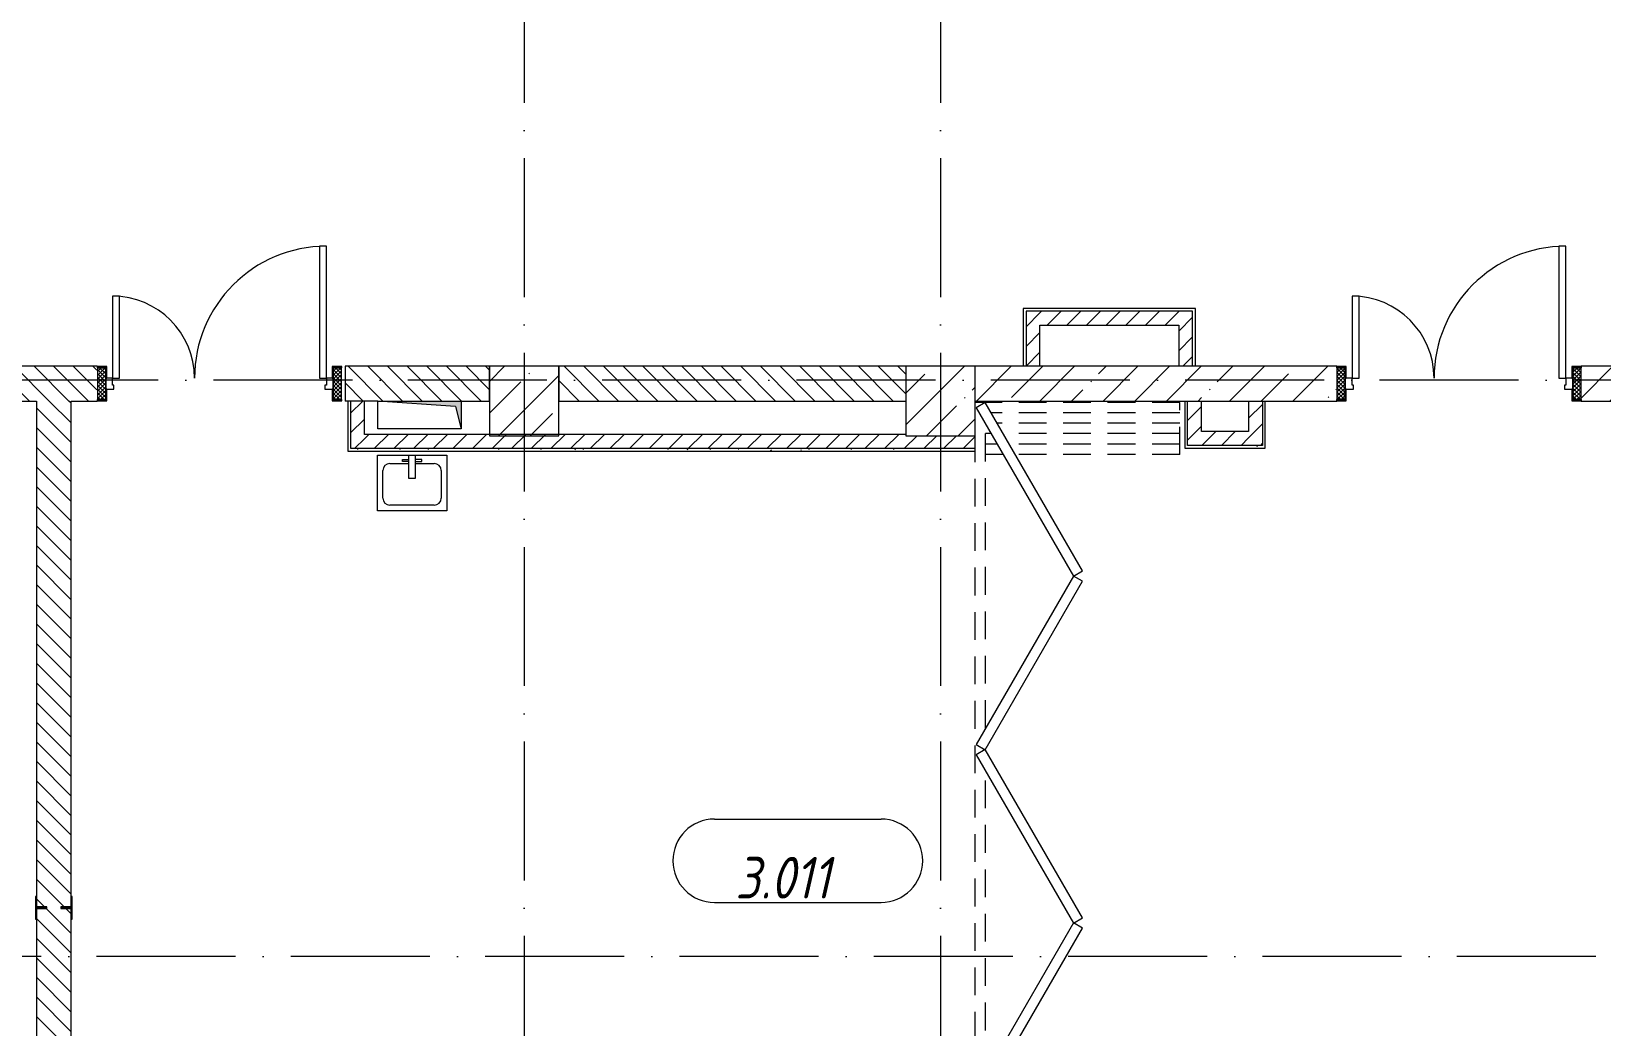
# Model space of a CAD drawing. Header units: millimetres. Extents: x -6467 to 106027, y -7090 to 195095.
# Drawn here: x 32509 to 43822, y 161040 to 168207 of the extents above; entities that cross this region are included whole.
import ezdxf

# ---------------------------------------------------------------- set-up
doc = ezdxf.new("R2010")
doc.units = ezdxf.units.MM
doc.linetypes.add('200_ШТРИХ__ш1_п0_6_', pattern=[320, 200, -120])
doc.linetypes.add('50_200_ШТРИХ_1Т_ш5_п1_п1_', pattern=[1400, 1000, -200, 0, -200])
for name, color, linetype, lineweight, true_color in [('A-AREA-IDEN-1', 7, 'Continuous', 9, 0xaaaaaa), ('A-GENM-1', 7, 'Continuous', 9, 0xaaaaaa), ('A-GENM-2', 7, 'Continuous', 20, 0xaaaaaa), ('I-WALL-1', 7, 'Continuous', 5, 0x787878), ('M-EQPM-1', 7, 'Continuous', 9, 0xaaaaaa), ('M-EQPM-2', 7, 'Continuous', 9, 0xe2e2e2), ('P-SANR-FIXT-1', 7, 'Continuous', 9, 0xaaaaaa), ('Оси-3', 7, '50_200_ШТРИХ_1Т_ш5_п1_п1_', 9, 0xaaaaaa)]:
    doc.layers.add(name, color=color, linetype=linetype, lineweight=lineweight, true_color=true_color)
for name, color, linetype, lineweight in [('A-DOOR', 7, 'Continuous', 9), ('A-DOOR-2', 7, 'Continuous', 5), ('A-DOOR-3', 7, '200_ШТРИХ__ш1_п0_6_', 5), ('A-DOOR-FRAM', 7, 'Continuous', 9), ('A-DOOR-FRAM-2', 7, 'Continuous', 5), ('A-WALL', 7, 'Continuous', 5), ('A-WALL-FNSH-1', 7, 'Continuous', 5), ('I-WALL', 7, 'Continuous', 5), ('S-COLS', 7, 'Continuous', 9), ('S-COLS-1', 7, 'Continuous', 5)]:
    doc.layers.add(name, color=color, linetype=linetype, lineweight=lineweight)
doc.styles.add('ISOCPEUR_I_1', font='isocpeui.ttf', dxfattribs={"width": 0.85, "height": 2.5})
pattern_1 = [(135, (109.45, 102614.03), (-70.71068, -70.71068), [])]
pattern_2 = [(45, (109.45, 102614.03), (-228.0985, 228.0985), []), (45, (337.55, 102614.03), (-228.0985, 228.0985), [403.225, -80.645, 6.706, -73.939])]
pattern_3 = [(135, (1456.41, 189.685), (-14.14214, -14.14214), []), (225, (1456.41, 189.685), (14.14214, -14.14214), [])]
pattern_4 = [(45, (-666.384, 189.685), (-14.1421, 14.1421), []), (135, (-666.384, 189.685), (-14.1421, -14.1421), [])]
pattern_5 = [(45, (109.45, 102614.03), (-70.71068, 70.71068), [])]
pattern_6 = [(0, (109.45, 102614.03), (406.4, 101.6), [6.706, -298.094, 6.706, -298.094, -1625.6]), (0, (109.45, 102614.03), (406.4, 101.6), [-609.6, 6.706, -602.894, 6.706, -298.094, -711.2]), (0, (109.45, 102614.03), (406.4, 101.6), [-1524, 6.706, -196.494, 6.706, -501.294]), (120, (261.85, 102664.83), (-291.18818, 301.15272), [6.706, -298.094, 6.706, -298.094, -1625.6]), (120, (261.85, 102664.83), (-291.18818, 301.15272), [-609.6, 6.706, -602.894, 6.706, -298.094, -711.2]), (120, (261.85, 102664.83), (-291.18818, 301.15272), [-1524, 6.706, -196.494, 6.706, -501.294]), (240, (312.65, 102868.03), (-115.21182, -402.75272), [6.706, -298.094, 6.706, -298.094, -1625.6]), (240, (312.65, 102868.03), (-115.21182, -402.75272), [-609.6, 6.706, -602.894, 6.706, -298.094, -711.2]), (240, (312.65, 102868.03), (-115.21182, -402.75272), [-1524, 6.706, -196.494, 6.706, -501.294])]

# ---------------------------------------------------------------- blocks, each defined once
blk = doc.blocks.new('BSC_Колонна _Прямоугольная - 500х500-V83-АИ_План этажа Радиаторы_3')
at = {"layer": 'S-COLS-1'}
h = blk.add_hatch(dxfattribs=at)
h.set_pattern_fill('FP_111', color=256, style=0, pattern_type=2)
h.set_pattern_definition([(45, (-38950, -62931.04), (-228.0985, 228.0985), []), (45, (-38721.9, -62931.04), (-228.0985, 228.0985), [403.225, -80.645, 6.706, -73.939])])
h.paths.add_polyline_path([(-250, -250), (250, -250), (250, 250), (-250, 250)])
for p, q in [((250, 250), (-250, 250)), ((-250, 250), (-250, -250)), ((250, -250), (250, 250)), ((-250, -250), (250, -250))]:
    blk.add_line(p, q, dxfattribs=at)
blk = doc.blocks.new('110_Дверь_СКБ_2Ст_Наружная1 - СОШ_Д-07_1760_1440_х2400мм_Все учебные помещения_ читальные залы-26086386-АИ_План этажа Радиаторы_3')
at = {"layer": 'A-DOOR-2'}
h = blk.add_hatch(dxfattribs=at)
h.set_pattern_fill('FP_117', color=256, style=0, pattern_type=2)
h.set_pattern_definition(pattern_3)
h.paths.add_polyline_path([(899.5, -115), (899.5, 115), (839.5, 115), (839.5, -115)])
at = {"layer": 'A-DOOR-FRAM-2'}
h = blk.add_hatch(dxfattribs=at)
h.set_pattern_fill('FP_118', color=256, style=0, pattern_type=2)
h.set_pattern_definition(pattern_4)
h.paths.add_polyline_path([(-800.5, -115), (-800.5, 115), (-860.5, 115), (-860.5, -115)])
at = {"layer": 'A-DOOR'}
for p, q in [((789.5, 990), (739.5, 990)), ((739.5, 990), (739.5, 40)), ((789.5, 40), (789.5, 990)), ((-750.5, 630), (-750.5, 40)), ((-700.5, 630), (-750.5, 630)), ((-700.5, 40), (-700.5, 630)), ((-750.5, 40), (-700.5, 40)), ((739.5, 40), (789.5, 40))]:
    blk.add_line(p, q, dxfattribs=at)
at = {"layer": 'A-DOOR-2'}
for p, q in [((-792.5, 123), (-862.5, 123)), ((-862.5, 123), (-862.5, 115)), ((-862.5, 115), (-800.5, 115)), ((-800.5, 115), (-800.5, 40)), ((-792.5, 40), (-792.5, 123)), ((901.5, 123), (831.5, 123)), ((831.5, 123), (831.5, 40)), ((839.5, 40), (839.5, 115)), ((839.5, 115), (901.5, 115)), ((901.5, 115), (901.5, 123)), ((-800.5, 40), (-792.5, 40)), ((831.5, 40), (839.5, 40)), ((-792.5, -40), (-800.5, -40)), ((-800.5, -40), (-800.5, -115)), ((-792.5, -123), (-792.5, -40)), ((839.5, -40), (831.5, -40)), ((831.5, -40), (831.5, -123)), ((839.5, -115), (839.5, -40)), ((-862.5, -115), (-862.5, -123)), ((-800.5, -115), (-862.5, -115)), ((-862.5, -123), (-792.5, -123)), ((831.5, -123), (901.5, -123)), ((901.5, -115), (839.5, -115)), ((901.5, -123), (901.5, -115))]:
    blk.add_line(p, q, dxfattribs=at)
for centre, radius, start, end in [((789.5, 40), 950, 90, 180), ((-750.5, 40), 590, 0, 90)]:
    blk.add_arc(centre, radius, start, end, dxfattribs=at)
at = {"layer": 'A-DOOR-FRAM'}
for p, q in [((-800.5, 115), (-860.5, 115)), ((-860.5, 115), (-860.5, -115)), ((-800.5, -115), (-800.5, 115)), ((899.5, 115), (839.5, 115)), ((839.5, 115), (839.5, -115)), ((899.5, -115), (899.5, 115)), ((-750.5, 40), (-800.5, 40)), ((-800.5, 40), (-800.5, -40)), ((-750.5, -10), (-750.5, 40)), ((789.5, 40), (789.5, -10)), ((839.5, 40), (789.5, 40)), ((839.5, -40), (839.5, 40)), ((-800.5, -40), (-740.5, -40)), ((-740.5, -10), (-750.5, -10)), ((-740.5, -40), (-740.5, -10)), ((789.5, -10), (779.5, -10)), ((779.5, -10), (779.5, -40)), ((779.5, -40), (839.5, -40)), ((-860.5, -115), (-800.5, -115)), ((839.5, -115), (899.5, -115))]:
    blk.add_line(p, q, dxfattribs=at)
blk = doc.blocks.new('DOR__перегородка__Прямоугольная - Вн_ДПГ_7150х3600h-22715237-АИ_План этажа Радиаторы_3')
at = {"layer": 'A-DOOR-3'}
for p, q in [((0, 1474), (0, 0)), ((375, 1474), (0, 1474)), ((75, 1474), (75, 114)), ((150, 1474), (150, 158)), ((225, 1474), (225, 201)), ((300, 1474), (300, 244)), ((375, 1474), (375, 288)), ((225, 114), (225, 75)), ((300, 158), (300, 75)), ((375, 201), (375, 75)), ((7, 75), (0, 75)), ((2345, 75), (157, 75)), ((7150, 0), (350, 0)), ((2506, 75), (2495, 75)), ((4843, 75), (2656, 75)), ((5006, 75), (4993, 75)), ((7150, 75), (5156, 75)), ((7150, 75), (7150, 0))]:
    blk.add_line(p, q, dxfattribs=at)
at = {"layer": 'A-DOOR-FRAM'}
for p, q in [((1213, 772), (1, 72)), ((39, 7), (1251, 707)), ((1251, 707), (1213, 772)), ((1288, 772), (1251, 707)), ((1251, 707), (2463, 7)), ((2501, 72), (1288, 772)), ((3713, 772), (2500, 72)), ((2538, 7), (3750, 707)), ((3750, 707), (3713, 772)), ((3787, 772), (3749, 707)), ((3749, 707), (4962, 7)), ((4999, 72), (3787, 772)), ((6212, 772), (5000, 72)), ((5037, 7), (6250, 707)), ((6250, 707), (6212, 772)), ((6286, 772), (6249, 707)), ((6249, 707), (7461, 7)), ((7498, 72), (6286, 772)), ((1, 72), (39, 7)), ((2463, 7), (2501, 72)), ((2500, 72), (2538, 7)), ((4962, 7), (4999, 72)), ((5000, 72), (5037, 7)), ((7461, 7), (7498, 72))]:
    blk.add_line(p, q, dxfattribs=at)
blk = doc.blocks.new('Канал вертикальный прямоугольный - Шахта - значок проема-24087330-АИ_План этажа Радиаторы_3')
at = {"layer": 'M-EQPM-2'}
blk.add_hatch(color=256, dxfattribs=at).paths.add_polyline_path([(-100, -300), (-60, 260), (100, 300), (-100, 300)])
at = {"layer": 'M-EQPM-1'}
for p, q in [((-100, -300), (-100, 300)), ((-100, 300), (100, 300)), ((-60, 260), (-100, -300)), ((-60, 260), (100, 300)), ((100, 300), (100, -300)), ((100, -300), (-100, -300))]:
    blk.add_line(p, q, dxfattribs=at)
blk = doc.blocks.new('SND_2D_Раковина1 - 400х300-17910372-АИ_План этажа Радиаторы_3')
at = {"layer": 'P-SANR-FIXT-1'}
for p, q in [((-250, -220), (-250, 180)), ((-250, 180), (250, 180)), ((-160, 120), (-25, 120)), ((-70, 150), (-25, 150)), ((-70, 135), (-70, 150)), ((-25, 135), (-70, 135)), ((-25, 180), (-25, 15)), ((25, 15), (25, 180)), ((70, 150), (25, 150)), ((25, 135), (70, 135)), ((25, 120), (160, 120)), ((70, 135), (70, 150)), ((250, 180), (250, -220)), ((-210, -130), (-210, 70)), ((-25, 15), (25, 15)), ((210, 70), (210, -130)), ((250, -220), (-250, -220)), ((160, -180), (-160, -180))]:
    blk.add_line(p, q, dxfattribs=at)
for centre, start, end in [((-160, 70), 90, 180), ((160, 70), 0, 90), ((-160, -130), 180, 270), ((160, -130), 270, 0)]:
    blk.add_arc(centre, 50, start, end, dxfattribs=at)
blk = doc.blocks.new('110_Дверь_СКБ_2Ст_Наружная1 - СОШ_Д-07_1760_1440_х2400мм_Все учебные помещения_ читальные залы_EIW30-25236274-АИ_План этажа Радиаторы_3')
at = {"layer": 'A-DOOR-2'}
h = blk.add_hatch(dxfattribs=at)
h.set_pattern_fill('FP_117', color=256, style=0, pattern_type=2)
h.set_pattern_definition(pattern_3)
h.paths.add_polyline_path([(899.5, -115), (899.5, 115), (839.5, 115), (839.5, -115)])
at = {"layer": 'A-DOOR-FRAM-2'}
h = blk.add_hatch(dxfattribs=at)
h.set_pattern_fill('FP_118', color=256, style=0, pattern_type=2)
h.set_pattern_definition(pattern_4)
h.paths.add_polyline_path([(-800.5, -115), (-800.5, 115), (-860.5, 115), (-860.5, -115)])
at = {"layer": 'A-DOOR'}
for p, q in [((789.5, 990), (739.5, 990)), ((739.5, 990), (739.5, 40)), ((789.5, 40), (789.5, 990)), ((-750.5, 630), (-750.5, 40)), ((-700.5, 630), (-750.5, 630)), ((-700.5, 40), (-700.5, 630)), ((-750.5, 40), (-700.5, 40)), ((739.5, 40), (789.5, 40))]:
    blk.add_line(p, q, dxfattribs=at)
at = {"layer": 'A-DOOR-2'}
for p, q in [((-792.5, 123), (-862.5, 123)), ((-862.5, 123), (-862.5, 115)), ((-862.5, 115), (-800.5, 115)), ((-800.5, 115), (-800.5, 40)), ((-792.5, 40), (-792.5, 123)), ((901.5, 123), (831.5, 123)), ((831.5, 123), (831.5, 40)), ((839.5, 40), (839.5, 115)), ((839.5, 115), (901.5, 115)), ((901.5, 115), (901.5, 123)), ((-800.5, 40), (-792.5, 40)), ((831.5, 40), (839.5, 40)), ((-792.5, -40), (-800.5, -40)), ((-800.5, -40), (-800.5, -115)), ((-792.5, -123), (-792.5, -40)), ((839.5, -40), (831.5, -40)), ((831.5, -40), (831.5, -123)), ((839.5, -115), (839.5, -40)), ((-862.5, -115), (-862.5, -123)), ((-800.5, -115), (-862.5, -115)), ((-862.5, -123), (-792.5, -123)), ((831.5, -123), (901.5, -123)), ((901.5, -115), (839.5, -115)), ((901.5, -123), (901.5, -115))]:
    blk.add_line(p, q, dxfattribs=at)
for centre, radius, start, end in [((789.5, 40), 950, 90, 180), ((-750.5, 40), 590, 0, 90)]:
    blk.add_arc(centre, radius, start, end, dxfattribs=at)
at = {"layer": 'A-DOOR-FRAM'}
for p, q in [((-800.5, 115), (-860.5, 115)), ((-860.5, 115), (-860.5, -115)), ((-800.5, -115), (-800.5, 115)), ((899.5, 115), (839.5, 115)), ((839.5, 115), (839.5, -115)), ((899.5, -115), (899.5, 115)), ((-750.5, 40), (-800.5, 40)), ((-800.5, 40), (-800.5, -40)), ((-750.5, -10), (-750.5, 40)), ((789.5, 40), (789.5, -10)), ((839.5, 40), (789.5, 40)), ((839.5, -40), (839.5, 40)), ((-800.5, -40), (-740.5, -40)), ((-740.5, -10), (-750.5, -10)), ((-740.5, -40), (-740.5, -10)), ((789.5, -10), (779.5, -10)), ((779.5, -10), (779.5, -40)), ((779.5, -40), (839.5, -40)), ((-860.5, -115), (-800.5, -115)), ((839.5, -115), (899.5, -115))]:
    blk.add_line(p, q, dxfattribs=at)
blk = doc.blocks.new('АР_Перемычка1 - АР_Перемычка-26086421-АИ_План этажа Радиаторы_3')
at = {"layer": 'A-GENM-1'}
blk.add_line((-100, -125), (-92, -125), dxfattribs=at)
blk = doc.blocks.new('Фахверк _газобетон торцы_836 - Фахверк _газобетон торцы_-26103734-АИ_План этажа Радиаторы_3')
at = {"layer": 'A-GENM-2'}
for p, q in [((89406, 126699), (89325, 126699)), ((89325, 126699), (89325, 126693)), ((89406, 126618), (89406, 126699)), ((89325, 126693), (89400, 126693)), ((89400, 126693), (89400, 126618)), ((89400, 126618), (89406, 126618)), ((89406, 126518), (89400, 126518)), ((89400, 126518), (89400, 126443)), ((89406, 126437), (89406, 126518)), ((89400, 126443), (89325, 126443)), ((89325, 126443), (89325, 126437)), ((89325, 126437), (89406, 126437))]:
    blk.add_line(p, q, dxfattribs=at)
blk = doc.blocks.new('Фахверк _газобетон торцы_837 - Фахверк _газобетон торцы_-26103754-АИ_План этажа Радиаторы_3')
at = {"layer": 'A-GENM-2'}
for p, q in [((-86413, 126699), (-86494, 126699)), ((-86494, 126699), (-86494, 126618)), ((-86413, 126693), (-86413, 126699)), ((-86494, 126618), (-86488, 126618)), ((-86488, 126618), (-86488, 126693)), ((-86488, 126693), (-86413, 126693)), ((-86488, 126518), (-86494, 126518)), ((-86494, 126518), (-86494, 126437)), ((-86488, 126443), (-86488, 126518)), ((-86494, 126437), (-86413, 126437)), ((-86413, 126443), (-86488, 126443)), ((-86413, 126437), (-86413, 126443))]:
    blk.add_line(p, q, dxfattribs=at)
blk = doc.blocks.new('AAR_СКБ_Марка_помещения_1_5 ммп - Номер-27962133-АИ_План этажа Радиаторы_3')
at = {"layer": 'A-AREA-IDEN-1'}
for p, q in [((-2.987, 3), (3.013, 3)), ((-2.987, 0), (3.013, 0))]:
    blk.add_line(p, q, dxfattribs=at)
for centre, start, end in [((-2.987, 1.5), 90, 270), ((3.013, 1.5), 270, 90)]:
    blk.add_arc(centre, 1.5, start, end, dxfattribs=at)

msp = doc.modelspace()

# ---------------------------------------------------------------- hatches: boundary and pattern name
at = {"layer": 'A-WALL'}
h = msp.add_hatch(dxfattribs=at)
h.set_pattern_fill('FP_1', color=256, style=0, pattern_type=2)
h.set_pattern_definition(pattern_2)
h.paths.add_polyline_path([(44809, 165545), (44809, 165795), (43676, 165793), (43676, 165545), (44409, 165545)])
h.paths.add_polyline_path([(40922, 165545), (41912, 165547), (41912, 165795), (39309, 165795), (39309, 165545)])
at = {"layer": 'I-WALL'}
h = msp.add_hatch(dxfattribs=at)
h.set_pattern_fill('FP_5', color=256, style=0, pattern_type=2)
h.set_pattern_definition(pattern_5)
h.paths.add_polyline_path([(39775, 165795), (39775, 166192), (39675, 166192), (39675, 165795)])
h = msp.add_hatch(dxfattribs=at)
h.set_pattern_fill('FP_5', color=256, style=0, pattern_type=2)
h.set_pattern_definition(pattern_5)
h.paths.add_polyline_path([(40775, 166092), (40775, 166192), (39775, 166192), (39775, 166092)])
h = msp.add_hatch(dxfattribs=at)
h.set_pattern_fill('FP_5', color=256, style=0, pattern_type=2)
h.set_pattern_definition(pattern_5)
h.paths.add_polyline_path([(40775, 165795), (40875, 165795), (40875, 166192), (40775, 166192), (40775, 166092)])
h = msp.add_hatch(dxfattribs=at)
h.set_pattern_fill('FP_2', color=256, style=0, pattern_type=2)
h.set_pattern_definition(pattern_1)
h.paths.add_polyline_path([(38809, 165545), (38809, 165795), (36309, 165795), (36309, 165545)])
h.paths.add_polyline_path([(34789, 165545), (35809, 165545), (35809, 165795), (34769, 165795), (34769, 165545)])
h.paths.add_polyline_path([(32982, 165545), (32982, 165547), (32982, 165795), (32366, 165793), (32366, 165545), (32796, 165545)])
h.paths.add_polyline_path([(29229, 165545), (29809, 165545), (29809, 165795), (29119, 165795), (29119, 165545)])
h.paths.add_polyline_path([(30599, 165545), (30599, 165795), (30309, 165795), (30309, 165545)])
h.paths.add_polyline_path([(28199, 165545), (28419, 165545), (28419, 165795), (28199, 165795), (28199, 165630)])
h.paths.add_polyline_path([(27499, 165545), (27499, 165795), (27309, 165795), (27309, 165545)])
h = msp.add_hatch(dxfattribs=at)
h.set_pattern_fill('FP_2', color=256, style=0, pattern_type=2)
h.set_pattern_definition(pattern_1)
h.paths.add_polyline_path([(32796, 158045), (32796, 165545), (32546, 165545), (32546, 158045), (32651, 158045)])
h = msp.add_hatch(dxfattribs=at)
h.set_pattern_fill('FP_5', color=256, style=0, pattern_type=2)
h.set_pattern_definition(pattern_5)
h.paths.add_polyline_path([(34809, 165205), (34909, 165205), (34909, 165545), (34809, 165545)])
h = msp.add_hatch(dxfattribs=at)
h.set_pattern_fill('FP_5', color=256, style=0, pattern_type=2)
h.set_pattern_definition(pattern_5)
h.paths.add_polyline_path([(40839, 165225), (40939, 165225), (40939, 165545), (40839, 165545)])
h = msp.add_hatch(dxfattribs=at)
h.set_pattern_fill('FP_5', color=256, style=0, pattern_type=2)
h.set_pattern_definition(pattern_5)
h.paths.add_polyline_path([(41379, 165225), (41379, 165545), (41279, 165545), (41279, 165225)])
h = msp.add_hatch(dxfattribs=at)
h.set_pattern_fill('FP_5', color=256, style=0, pattern_type=2)
h.set_pattern_definition(pattern_5)
h.paths.add_polyline_path([(39309, 165205), (39309, 165295), (38809, 165295), (38809, 165305), (34909, 165305), (34909, 165205), (39267, 165205)])
h = msp.add_hatch(dxfattribs=at)
h.set_pattern_fill('FP_5', color=256, style=0, pattern_type=2)
h.set_pattern_definition(pattern_5)
h.paths.add_polyline_path([(41279, 165225), (41279, 165325), (40939, 165325), (40939, 165225)])
at = {"layer": 'I-WALL-1'}
h = msp.add_hatch(dxfattribs=at)
h.set_pattern_fill('FP_3', color=256, style=0, pattern_type=2)
h.set_pattern_definition(pattern_6)
h.paths.add_polyline_path([(39655, 165795), (39675, 165795), (39675, 166212), (39655, 166212)])
h = msp.add_hatch(dxfattribs=at)
h.set_pattern_fill('FP_3', color=256, style=0, pattern_type=2)
h.set_pattern_definition(pattern_6)
h.paths.add_polyline_path([(39775, 166192), (40875, 166192), (40875, 166212), (39675, 166212), (39675, 166192)])
h = msp.add_hatch(dxfattribs=at)
h.set_pattern_fill('FP_3', color=256, style=0, pattern_type=2)
h.set_pattern_definition(pattern_6)
h.paths.add_polyline_path([(40895, 165795), (40895, 166212), (40875, 166212), (40875, 165795)])
h = msp.add_hatch(dxfattribs=at)
h.set_pattern_fill('FP_3', color=256, style=0, pattern_type=2)
h.set_pattern_definition(pattern_6)
h.paths.add_polyline_path([(34809, 165185), (34809, 165545), (34789, 165545), (34789, 165185)])
h = msp.add_hatch(dxfattribs=at)
h.set_pattern_fill('FP_3', color=256, style=0, pattern_type=2)
h.set_pattern_definition(pattern_6)
h.paths.add_polyline_path([(40839, 165205), (40839, 165545), (40819, 165545), (40819, 165205)])
h = msp.add_hatch(dxfattribs=at)
h.set_pattern_fill('FP_3', color=256, style=0, pattern_type=2)
h.set_pattern_definition(pattern_6)
h.paths.add_polyline_path([(41379, 165205), (41399, 165205), (41399, 165545), (41379, 165545), (41379, 165225)])
h = msp.add_hatch(dxfattribs=at)
h.set_pattern_fill('FP_3', color=256, style=0, pattern_type=2)
h.set_pattern_definition(pattern_6)
h.paths.add_polyline_path([(39309, 165185), (39309, 165205), (34809, 165205), (34809, 165185), (39267, 165185)])
h = msp.add_hatch(dxfattribs=at)
h.set_pattern_fill('FP_3', color=256, style=0, pattern_type=2)
h.set_pattern_definition(pattern_6)
h.paths.add_polyline_path([(40939, 165205), (41379, 165205), (41379, 165225), (40839, 165225), (40839, 165205), (40922, 165205)])
at = {"layer": 'S-COLS-1'}
h = msp.add_hatch(dxfattribs=at)
h.set_pattern_fill('FP_1', color=256, style=0, pattern_type=2)
h.set_pattern_definition(pattern_2)
h.paths.add_polyline_path([(35959, 165295), (36309, 165295), (36309, 165795), (35809, 165795), (35809, 165295)])

# ---------------------------------------------------------------- linework, layer by layer
at = {"layer": 'A-WALL'}
for p, q in [((39675, 166192), (39675, 165795)), ((40875, 166192), (39675, 166192)), ((40875, 165795), (40875, 166192)), ((32984, 165795), (32364, 165795)), ((35809, 165795), (34769, 165795)), ((34769, 165795), (34769, 165545)), ((35809, 165545), (35809, 165795)), ((38809, 165795), (36309, 165795)), ((36309, 165795), (36309, 165545)), ((41914, 165795), (39309, 165795)), ((44809, 165795), (43674, 165795)), ((32364, 165545), (32546, 165545)), ((32546, 165545), (32546, 158045)), ((32796, 158045), (32796, 165545)), ((32796, 165545), (32984, 165545)), ((35006, 165545), (34769, 165545)), ((34809, 165545), (34809, 165205)), ((35606, 165545), (35809, 165545)), ((36309, 165545), (38809, 165545)), ((39309, 165545), (41914, 165545)), ((40839, 165225), (40839, 165545)), ((41379, 165545), (41379, 165225)), ((43674, 165545), (44009, 165545)), ((34809, 165205), (39309, 165205)), ((41379, 165225), (40839, 165225))]:
    msp.add_line(p, q, dxfattribs=at)
at = {"layer": 'A-WALL-FNSH-1'}
for p, q in [((39655, 166212), (39655, 165795)), ((40895, 166212), (39655, 166212)), ((40895, 165795), (40895, 166212)), ((39775, 165795), (39775, 166092)), ((39775, 166092), (40775, 166092)), ((40775, 166092), (40775, 165795)), ((34789, 165545), (34789, 165185)), ((34909, 165305), (34909, 165545)), ((40819, 165545), (40819, 165205)), ((40939, 165325), (40939, 165545)), ((41279, 165545), (41279, 165325)), ((41399, 165205), (41399, 165545)), ((38809, 165305), (34909, 165305)), ((39309, 165185), (39309, 165295)), ((41279, 165325), (40939, 165325)), ((34789, 165185), (39309, 165185)), ((40819, 165205), (41399, 165205))]:
    msp.add_line(p, q, dxfattribs=at)
at = {"layer": 'S-COLS'}
for p, q in [((35809, 165795), (35809, 165545)), ((36309, 165545), (36309, 165795))]:
    msp.add_line(p, q, dxfattribs=at)
at = {"layer": 'S-COLS-1'}
for p, q in [((36309, 165795), (35809, 165795)), ((35809, 165545), (35809, 165295)), ((36309, 165295), (36309, 165545)), ((35809, 165295), (36309, 165295))]:
    msp.add_line(p, q, dxfattribs=at)
at = {"layer": 'Оси-3'}
for p, q in [((36059, 193895), (36059, 155072)), ((39059, 193895), (39059, 155072)), ((104827, 165695), (-5158, 165695)), ((74582, 161545), (-5158, 161545))]:
    msp.add_line(p, q, dxfattribs=at)

# ---------------------------------------------------------------- block references
at = {"layer": 'A-AREA-IDEN-1', "xscale": 199.9999999999999, "yscale": 199.9999999999999, "zscale": 199.9999999999999}
msp.add_blockref('AAR_СКБ_Марка_помещения_1_5 ммп - Номер-27962133-АИ_План этажа Радиаторы_3', (38028, 161934), dxfattribs=at)
at = {"layer": 'A-DOOR-2'}
for name, p in [('110_Дверь_СКБ_2Ст_Наружная1 - СОШ_Д-07_1760_1440_х2400мм_Все учебные помещения_ читальные залы-26086386-АИ_План этажа Радиаторы_3', (33845, 165670)), ('110_Дверь_СКБ_2Ст_Наружная1 - СОШ_Д-07_1760_1440_х2400мм_Все учебные помещения_ читальные залы_EIW30-25236274-АИ_План этажа Радиаторы_3', (42775, 165670))]:
    msp.add_blockref(name, p, dxfattribs=at)
at = {"layer": 'A-DOOR-2', "rotation": 270.0000000000002}
msp.add_blockref('DOR__перегородка__Прямоугольная - Вн_ДПГ_7150х3600h-22715237-АИ_План этажа Радиаторы_3', (39309, 165535), dxfattribs=at)
at = {"layer": 'A-GENM-1'}
msp.add_blockref('АР_Перемычка1 - АР_Перемычка-26086421-АИ_План этажа Радиаторы_3', (32984, 165670), dxfattribs=at)
for name, p, rotation in [('Фахверк _газобетон торцы_837 - Фахверк _газобетон торцы_-26103754-АИ_План этажа Радиаторы_3', (159239, 248389), 89.99999999999997), ('Фахверк _газобетон торцы_836 - Фахверк _газобетон торцы_-26103734-АИ_План этажа Радиаторы_3', (159239, 72489), 89.99999999999937)]:
    msp.add_blockref(name, p, dxfattribs=dict(at, rotation=rotation))
at = {"layer": 'M-EQPM-1', "rotation": 269.9999999999993}
msp.add_blockref('Канал вертикальный прямоугольный - Шахта - значок проема-24087330-АИ_План этажа Радиаторы_3', (35306, 165445), dxfattribs=at)
at = {"layer": 'P-SANR-FIXT-1'}
msp.add_blockref('SND_2D_Раковина1 - 400х300-17910372-АИ_План этажа Радиаторы_3', (35252, 164975), dxfattribs=at)
at = {"layer": 'S-COLS'}
msp.add_blockref('BSC_Колонна _Прямоугольная - 500х500-V83-АИ_План этажа Радиаторы_3', (39059, 165545), dxfattribs=at)

# ---------------------------------------------------------------- texts
at = {"layer": 'A-AREA-IDEN-1', "insert": (37923, 161962), "char_height": 300, "width": 846, "attachment_point": 8, "line_spacing_factor": 1.139951, "style": 'ISOCPEUR_I_1'}
msp.add_mtext('\\pxqc,t8.46667,16.93333,25.4,33.86667,42.33333,50.8,59.26667,67.73333,76.2,84.66667,93.13333,101.6,110.06667,118.53333,127,135.46667,143.93333,152.4,160.86667,169.33333,177.8,186.26667,194.73333,203.2,211.66667,220.13333,228.6,237.06667,245.53333,254,262.46667,270.93333;{3.011}', dxfattribs=at)

doc.saveas('drawing.dxf')
